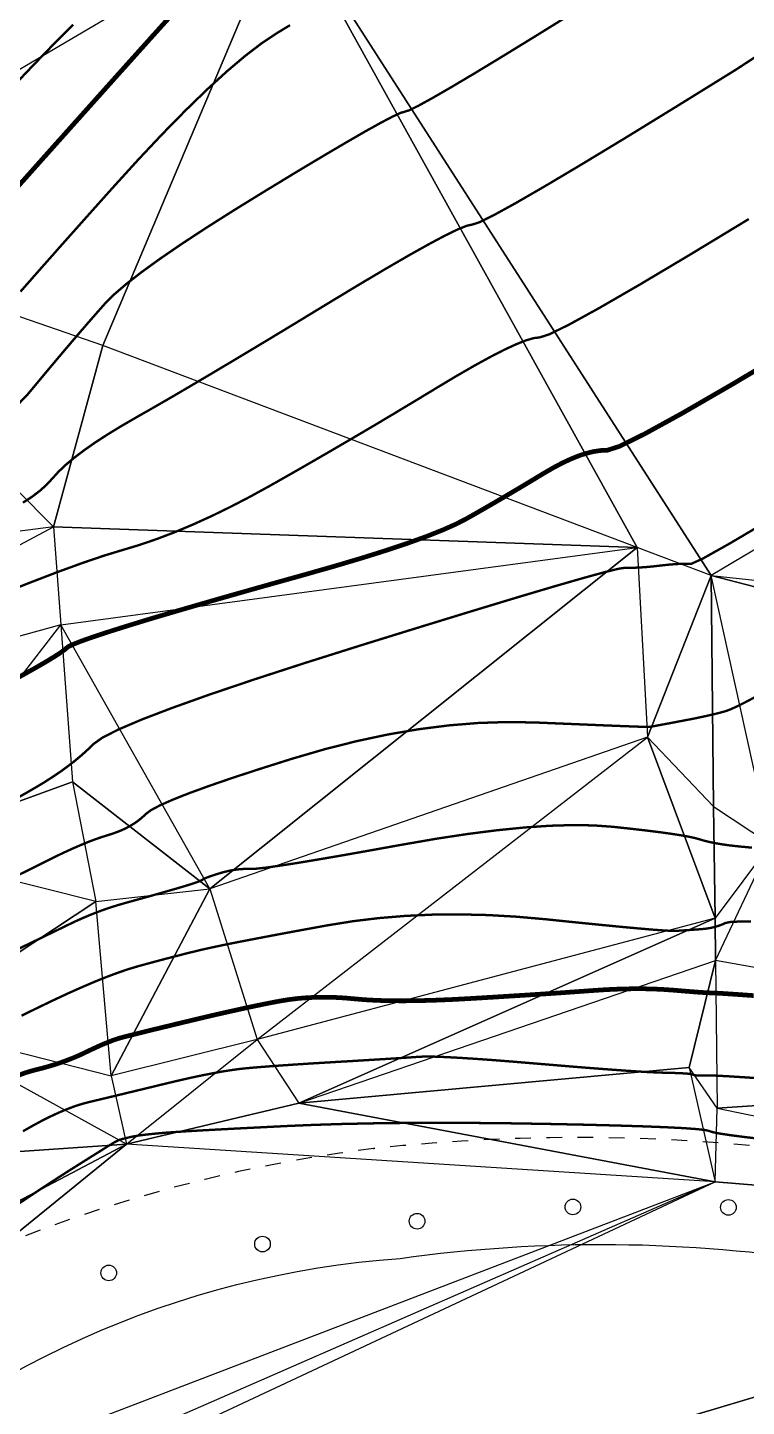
# Model space of a CAD drawing. Extents: x 1060 to 1934, y 610 to 1562.
# Drawn here: x 1205.12 to 1228.09, y 683.47 to 727.51 of the extents above; entities that cross this region are included whole.
import ezdxf

# ---------------------------------------------------------------- set-up
doc = ezdxf.new("R2010")
doc.units = 0
doc.header["$LTSCALE"] = 0.5
doc.header["$PDSIZE"] = 0.2
doc.linetypes.add('X6', pattern=[2, 1, -1])
doc.layers.get('0').update_dxf_attribs({"linetype": 'CONTINUOUS'})
for name, color, linetype in [('DGX', 2, 'CONTINUOUS'), ('DLSS', 4, 'CONTINUOUS'), ('SJW', 1, 'CONTINUOUS'), ('SXSS', 5, 'CONTINUOUS'), ('ZBTZ', 3, 'CONTINUOUS'), ('ZDH', 1, 'CONTINUOUS')]:
    doc.layers.add(name, color=color, linetype=linetype)

# ---------------------------------------------------------------- blocks, each defined once
blk = doc.blocks.new('gc170')
at = {"linetype": 'Continuous'}
blk.add_circle((0, 0), 0.5, dxfattribs=at)

msp = doc.modelspace()

# ---------------------------------------------------------------- linework, layer by layer
at = {"layer": 'DGX', "color": 3, "linetype": 'Continuous', "const_width": 0.15, "flags": 128}
for points, elevation in [([(1209.984, 728.206), (1209.098, 727.224), (1208.073, 726.083), (1206.909, 724.784), (1205.739, 723.476), (1204.697, 722.309)], 15), ([(1229.675, 717.327), (1227.657, 716.127), (1226.045, 715.195), (1224.837, 714.532), (1224.035, 714.136), (1223.639, 714.009), (1223.437, 714.003), (1223.221, 713.972), (1222.99, 713.917), (1222.743, 713.837), (1222.482, 713.732), (1222.206, 713.603), (1221.915, 713.449), (1221.608, 713.27), (1221.295, 713.081), (1220.984, 712.893), (1220.673, 712.709), (1220.364, 712.527), (1220.057, 712.347), (1219.751, 712.17), (1219.446, 711.995), (1219.142, 711.823), (1218.797, 711.646), (1218.369, 711.457), (1217.856, 711.254), (1217.259, 711.04), (1216.578, 710.812), (1215.813, 710.572), (1214.965, 710.32), (1214.032, 710.054), (1213.09, 709.791), (1212.213, 709.544), (1211.401, 709.313), (1210.655, 709.099), (1209.974, 708.901), (1209.358, 708.72), (1208.808, 708.555), (1208.323, 708.406), (1207.896, 708.272), (1207.522, 708.152), (1207.2, 708.044), (1206.931, 707.95), (1206.714, 707.869), (1206.549, 707.802), (1206.437, 707.747), (1206.377, 707.706), (1206.335, 707.668), (1206.276, 707.621), (1206.2, 707.567), (1206.108, 707.504), (1205.998, 707.434), (1205.872, 707.356), (1205.729, 707.269), (1205.569, 707.175), (1205.354, 707.052), (1205.047, 706.88), (1204.647, 706.659)], 12.5), ([(1228.324, 696.593), (1227.763, 696.633), (1227.352, 696.66), (1227.092, 696.676), (1226.983, 696.681), (1226.934, 696.681), (1226.855, 696.684), (1226.744, 696.69), (1226.603, 696.699), (1226.432, 696.712), (1226.229, 696.728), (1225.996, 696.747), (1225.732, 696.769), (1225.447, 696.789), (1225.15, 696.803), (1224.842, 696.811), (1224.521, 696.812), (1224.188, 696.807), (1223.844, 696.795), (1223.487, 696.776), (1223.119, 696.751), (1222.73, 696.723), (1222.314, 696.693), (1221.87, 696.663), (1221.398, 696.632), (1220.899, 696.6), (1220.371, 696.567), (1219.815, 696.533), (1219.232, 696.498), (1218.652, 696.467), (1218.107, 696.445), (1217.597, 696.431), (1217.122, 696.426), (1216.681, 696.429), (1216.276, 696.441), (1215.905, 696.461), (1215.569, 696.49), (1215.254, 696.518), (1214.945, 696.535), (1214.641, 696.543), (1214.343, 696.54), (1214.052, 696.526), (1213.766, 696.503), (1213.486, 696.469), (1213.212, 696.425), (1212.929, 696.372), (1212.623, 696.311), (1212.295, 696.243), (1211.943, 696.167), (1211.569, 696.084), (1211.171, 695.994), (1210.75, 695.896), (1210.307, 695.79), (1209.874, 695.686), (1209.486, 695.592), (1209.142, 695.509), (1208.843, 695.435), (1208.588, 695.372), (1208.377, 695.319), (1208.211, 695.277), (1208.09, 695.244), (1207.986, 695.213), (1207.871, 695.175), (1207.747, 695.128), (1207.612, 695.074), (1207.467, 695.013), (1207.312, 694.943), (1207.147, 694.866), (1206.971, 694.782), (1206.788, 694.695), (1206.598, 694.613), (1206.401, 694.535), (1206.198, 694.461), (1205.989, 694.392), (1205.773, 694.327), (1205.551, 694.266), (1205.322, 694.209), (1205.069, 694.136), (1204.771, 694.028)], 10)]:
    msp.add_lwpolyline(points, dxfattribs=dict(at, elevation=elevation))
at = {"layer": 'DGX', "linetype": 'Continuous', "const_width": 0.075, "flags": 128}
for points, elevation in [([(1222.552, 727.982), (1221.354, 727.239), (1220.306, 726.596), (1219.408, 726.052), (1218.66, 725.608), (1218.063, 725.263), (1217.615, 725.017), (1217.318, 724.87), (1217.171, 724.823), (1217.039, 724.786), (1216.785, 724.668), (1216.409, 724.471), (1215.912, 724.195), (1215.294, 723.838), (1214.554, 723.402), (1213.693, 722.887), (1212.711, 722.291), (1211.718, 721.679), (1210.826, 721.114), (1210.035, 720.595), (1209.346, 720.123), (1208.757, 719.697), (1208.27, 719.319), (1207.883, 718.987), (1207.598, 718.701), (1207.354, 718.426), (1207.091, 718.126), (1206.81, 717.801), (1206.51, 717.451), (1206.191, 717.076), (1205.854, 716.675), (1205.498, 716.249), (1205.123, 715.798), (1204.674, 715.331)], 14), ([(1206.574, 727.606), (1205.924, 726.951), (1205.263, 726.27), (1204.589, 725.563)], 15.5), ([(1213.507, 727.588), (1213.081, 727.33), (1212.602, 727.011), (1212.071, 726.605), (1211.488, 726.112), (1210.854, 725.532), (1210.167, 724.866), (1209.427, 724.112), (1208.636, 723.272), (1207.793, 722.345), (1206.959, 721.412), (1206.197, 720.557), (1205.507, 719.778), (1204.888, 719.075)], 14.5), ([(1229.553, 727.338), (1227.755, 726.165), (1225.878, 725.003), (1224.237, 723.995), (1222.83, 723.144), (1221.659, 722.448), (1220.723, 721.907), (1220.023, 721.522), (1219.557, 721.292), (1219.327, 721.218), (1219.157, 721.182), (1218.871, 721.067), (1218.471, 720.873), (1217.955, 720.599), (1217.323, 720.246), (1216.577, 719.814), (1215.715, 719.303), (1214.738, 718.713), (1213.736, 718.104), (1212.802, 717.539), (1211.934, 717.018), (1211.133, 716.54), (1210.398, 716.105), (1209.731, 715.714), (1209.13, 715.367), (1208.596, 715.063), (1208.116, 714.785), (1207.677, 714.517), (1207.279, 714.259), (1206.923, 714.01), (1206.608, 713.771), (1206.335, 713.542), (1206.103, 713.322), (1205.912, 713.111), (1205.725, 712.909), (1205.506, 712.712), (1205.254, 712.521), (1204.969, 712.337)], 13.5), ([(1228.168, 721.395), (1226.253, 720.235), (1224.658, 719.287), (1223.384, 718.551), (1222.43, 718.027), (1221.796, 717.714), (1221.483, 717.614), (1221.297, 717.593), (1221.046, 717.52), (1220.73, 717.395), (1220.349, 717.218), (1219.903, 716.989), (1219.391, 716.709), (1218.815, 716.376), (1218.173, 715.991), (1217.5, 715.584), (1216.83, 715.181), (1216.164, 714.784), (1215.499, 714.393), (1214.838, 714.007), (1214.18, 713.626), (1213.525, 713.251), (1212.872, 712.881), (1212.229, 712.528), (1211.601, 712.202), (1210.989, 711.904), (1210.391, 711.633), (1209.81, 711.39), (1209.243, 711.174), (1208.692, 710.986), (1208.156, 710.825), (1207.57, 710.648), (1206.869, 710.41), (1206.051, 710.112), (1205.117, 709.753), (1204.067, 709.334)], 13), ([(1228.916, 711.833), (1227.548, 711.027), (1226.688, 710.545), (1226.334, 710.386), (1226.231, 710.388), (1226.119, 710.387), (1226, 710.383), (1225.872, 710.377), (1225.737, 710.367), (1225.594, 710.355), (1225.443, 710.339), (1225.284, 710.321), (1225.125, 710.303), (1224.974, 710.288), (1224.83, 710.276), (1224.693, 710.267), (1224.565, 710.261), (1224.443, 710.258), (1224.33, 710.257), (1224.223, 710.26), (1224.003, 710.226), (1223.548, 710.114), (1222.857, 709.924), (1221.93, 709.657), (1220.768, 709.312), (1219.371, 708.889), (1217.738, 708.389), (1215.869, 707.811), (1213.996, 707.221), (1212.35, 706.687), (1210.93, 706.207), (1209.736, 705.781), (1208.768, 705.411), (1208.027, 705.095), (1207.512, 704.834), (1207.223, 704.627), (1207.04, 704.449), (1206.844, 704.272), (1206.634, 704.096), (1206.411, 703.923), (1206.174, 703.75), (1205.922, 703.58), (1205.658, 703.411), (1205.379, 703.243), (1205.089, 703.075), (1204.788, 702.905)], 12), ([(1228.369, 706.127), (1228.05, 705.959), (1227.791, 705.83), (1227.591, 705.739), (1227.452, 705.686), (1227.333, 705.652), (1227.198, 705.616), (1227.046, 705.579), (1226.878, 705.54), (1226.692, 705.499), (1226.49, 705.457), (1226.271, 705.413), (1226.035, 705.368), (1225.805, 705.324), (1225.603, 705.286), (1225.43, 705.254), (1225.284, 705.227), (1225.167, 705.205), (1225.078, 705.189), (1225.017, 705.179), (1224.984, 705.174), (1224.911, 705.174), (1224.729, 705.179), (1224.438, 705.19), (1224.038, 705.205), (1223.529, 705.225), (1222.911, 705.251), (1222.185, 705.281), (1221.349, 705.316), (1220.448, 705.331), (1219.527, 705.301), (1218.585, 705.224), (1217.622, 705.102), (1216.638, 704.934), (1215.634, 704.72), (1214.609, 704.461), (1213.563, 704.156), (1212.566, 703.841), (1211.687, 703.554), (1210.926, 703.293), (1210.284, 703.059), (1209.76, 702.852), (1209.354, 702.672), (1209.066, 702.519), (1208.896, 702.393), (1208.781, 702.284), (1208.656, 702.182), (1208.52, 702.087), (1208.374, 702), (1208.219, 701.919), (1208.053, 701.846), (1207.877, 701.78), (1207.692, 701.721), (1207.494, 701.659), (1207.283, 701.586), (1207.058, 701.501), (1206.82, 701.403), (1206.568, 701.294), (1206.302, 701.173), (1206.022, 701.04), (1205.729, 700.894), (1205.421, 700.739), (1205.094, 700.577), (1204.749, 700.407)], 11.5), ([(1228.271, 701.319), (1228.098, 701.335), (1227.901, 701.353), (1227.696, 701.375), (1227.502, 701.398), (1227.319, 701.425), (1227.148, 701.453), (1226.987, 701.484), (1226.838, 701.517), (1226.7, 701.553), (1226.573, 701.592), (1226.423, 701.632), (1226.218, 701.675), (1225.957, 701.721), (1225.639, 701.769), (1225.266, 701.82), (1224.837, 701.873), (1224.351, 701.928), (1223.81, 701.986), (1223.207, 702.029), (1222.538, 702.04), (1221.802, 702.018), (1221, 701.963), (1220.131, 701.876), (1219.195, 701.757), (1218.192, 701.605), (1217.123, 701.42), (1216.082, 701.233), (1215.164, 701.07), (1214.369, 700.934), (1213.697, 700.823), (1213.148, 700.738), (1212.722, 700.679), (1212.419, 700.646), (1212.238, 700.638), (1212.119, 700.64), (1211.998, 700.637), (1211.877, 700.628), (1211.755, 700.614), (1211.632, 700.594), (1211.508, 700.569), (1211.383, 700.538), (1211.257, 700.501), (1211.137, 700.463), (1211.032, 700.429), (1210.941, 700.398), (1210.864, 700.37), (1210.801, 700.345), (1210.753, 700.323), (1210.718, 700.305), (1210.698, 700.29), (1210.674, 700.274), (1210.628, 700.253), (1210.561, 700.227), (1210.473, 700.196), (1210.362, 700.159), (1210.23, 700.118), (1210.077, 700.072), (1209.902, 700.02), (1209.713, 699.966), (1209.519, 699.91), (1209.32, 699.853), (1209.115, 699.795), (1208.905, 699.736), (1208.689, 699.676), (1208.467, 699.615), (1208.241, 699.552), (1208.011, 699.486), (1207.781, 699.414), (1207.551, 699.335), (1207.32, 699.25), (1207.089, 699.158), (1206.858, 699.06), (1206.627, 698.956), (1206.395, 698.845), (1206.144, 698.723), (1205.857, 698.584), (1205.533, 698.427), (1205.173, 698.253), (1204.775, 698.062)], 11), ([(1228.234, 698.956), (1227.836, 698.958), (1227.565, 698.943), (1227.42, 698.911), (1227.336, 698.873), (1227.249, 698.838), (1227.159, 698.808), (1227.065, 698.782), (1226.968, 698.759), (1226.867, 698.741), (1226.762, 698.727), (1226.655, 698.716), (1226.546, 698.708), (1226.439, 698.701), (1226.334, 698.693), (1226.23, 698.686), (1226.129, 698.679), (1226.029, 698.673), (1225.931, 698.667), (1225.834, 698.661), (1225.686, 698.662), (1225.432, 698.676), (1225.072, 698.702), (1224.606, 698.742), (1224.034, 698.795), (1223.357, 698.861), (1222.573, 698.939), (1221.684, 699.031), (1220.75, 699.113), (1219.834, 699.166), (1218.935, 699.187), (1218.054, 699.179), (1217.19, 699.139), (1216.344, 699.069), (1215.515, 698.969), (1214.703, 698.838), (1213.937, 698.698), (1213.246, 698.57), (1212.628, 698.453), (1212.084, 698.349), (1211.614, 698.257), (1211.218, 698.176), (1210.896, 698.107), (1210.648, 698.051), (1210.432, 697.998), (1210.207, 697.943), (1209.973, 697.883), (1209.728, 697.82), (1209.475, 697.754), (1209.211, 697.684), (1208.938, 697.61), (1208.656, 697.533), (1208.354, 697.443), (1208.023, 697.331), (1207.663, 697.197), (1207.273, 697.041), (1206.853, 696.862), (1206.405, 696.662), (1205.927, 696.439), (1205.419, 696.194), (1204.924, 695.952)], 10.5), ([(1228.564, 693.949), (1227.999, 693.986), (1227.54, 694.015), (1227.187, 694.034), (1226.941, 694.043), (1226.801, 694.043), (1226.718, 694.04), (1226.644, 694.038), (1226.579, 694.039), (1226.522, 694.041), (1226.473, 694.046), (1226.434, 694.052), (1226.402, 694.06), (1226.38, 694.07), (1226.349, 694.081), (1226.294, 694.091), (1226.215, 694.1), (1226.112, 694.108), (1225.984, 694.115), (1225.832, 694.121), (1225.656, 694.127), (1225.456, 694.131), (1225.207, 694.139), (1224.885, 694.155), (1224.491, 694.179), (1224.025, 694.211), (1223.486, 694.251), (1222.875, 694.298), (1222.191, 694.354), (1221.435, 694.417), (1220.682, 694.48), (1220.009, 694.533), (1219.415, 694.575), (1218.902, 694.608), (1218.468, 694.631), (1218.114, 694.644), (1217.84, 694.647), (1217.645, 694.641), (1217.469, 694.628), (1217.249, 694.613), (1216.985, 694.596), (1216.678, 694.576), (1216.327, 694.555), (1215.933, 694.531), (1215.495, 694.504), (1215.014, 694.476), (1214.528, 694.447), (1214.077, 694.419), (1213.661, 694.392), (1213.279, 694.366), (1212.932, 694.341), (1212.62, 694.317), (1212.342, 694.294), (1212.099, 694.272), (1211.862, 694.246), (1211.602, 694.21), (1211.32, 694.165), (1211.015, 694.109), (1210.686, 694.044), (1210.336, 693.97), (1209.962, 693.885), (1209.565, 693.791), (1209.17, 693.695), (1208.798, 693.605), (1208.45, 693.521), (1208.126, 693.443), (1207.827, 693.371), (1207.551, 693.305), (1207.299, 693.245), (1207.072, 693.191), (1206.851, 693.132), (1206.617, 693.057), (1206.372, 692.965), (1206.116, 692.857), (1205.847, 692.732), (1205.567, 692.592), (1205.274, 692.434), (1204.97, 692.261)], 9.5), ([(1228.619, 692.009), (1228.05, 692.075), (1227.595, 692.134), (1227.254, 692.185), (1227.027, 692.229), (1226.915, 692.266), (1226.786, 692.299), (1226.509, 692.33), (1226.084, 692.361), (1225.51, 692.39), (1224.789, 692.418), (1223.92, 692.445), (1222.902, 692.471), (1221.737, 692.495), (1220.522, 692.515), (1219.357, 692.527), (1218.242, 692.531), (1217.177, 692.527), (1216.162, 692.514), (1215.196, 692.494), (1214.28, 692.465), (1213.414, 692.429), (1212.614, 692.389), (1211.898, 692.353), (1211.264, 692.32), (1210.714, 692.29), (1210.247, 692.263), (1209.862, 692.238), (1209.561, 692.217), (1209.343, 692.199), (1209.175, 692.183), (1209.022, 692.167), (1208.885, 692.152), (1208.764, 692.137), (1208.658, 692.123), (1208.569, 692.109), (1208.495, 692.096), (1208.437, 692.084), (1208.388, 692.072), (1208.343, 692.061), (1208.3, 692.051), (1208.26, 692.041), (1208.223, 692.032), (1208.19, 692.024), (1208.159, 692.017), (1208.131, 692.01), (1208.104, 692.003), (1208.075, 691.994), (1208.045, 691.983), (1208.013, 691.969), (1207.98, 691.954), (1207.946, 691.937), (1207.91, 691.917), (1207.873, 691.896), (1207.818, 691.863), (1207.728, 691.808), (1207.605, 691.732), (1207.448, 691.633), (1207.256, 691.514), (1207.031, 691.372), (1206.771, 691.209), (1206.478, 691.024), (1206.076, 690.767), (1205.493, 690.386), (1204.729, 689.881)], 9)]:
    msp.add_lwpolyline(points, dxfattribs=dict(at, elevation=elevation))
at = {"layer": 'DLSS', "linetype": 'X6'}
msp.add_lwpolyline([(1150.012, 656.889, 0.15906), (1168.262, 657.296, 0.041567), (1179.638, 665.238, 0.070283), (1185.176, 671.328, 0.003171), (1185.996, 672.549, -0.018312), (1186.144, 672.756, -0.003532), (1186.457, 673.156, -0.000505), (1188.672, 675.932, -0.006204), (1190.046, 677.609, -0.00216), (1194.074, 682.357, -0.116224), (1199.59, 686.393, -0.094383), (1216.18, 691.709, -0.062004), (1231.171, 691.466, -0.070611), (1244.018, 688.746, 0.22775), (1252.63, 688.062, 0.303665), (1255.617, 697.817, 0.026043), (1255.257, 708.521, -0.093778), (1257.103, 721.731, -0.116518), (1263.419, 731.047, -0.124473)], format="xyb", dxfattribs=at)
at = {"layer": 'SJW', "linetype": 'Continuous'}
for points in [[(1213.364, 731.189, 14.883), (1187.461, 731.209, 20.119), (1196.384, 721.202, 16.192)], [(1213.364, 731.189, 14.883), (1207.526, 717.353, 13.815), (1196.384, 721.202, 16.192)], [(1213.364, 731.189, 14.883), (1224.597, 710.903, 12.065), (1207.526, 717.353, 13.815)], [(1213.364, 731.189, 14.883), (1262.437, 731.054, 11.849), (1226.965, 710.012, 11.95)], [(1213.364, 731.189, 14.883), (1226.965, 710.012, 11.95), (1224.597, 710.903, 12.065)], [(1262.437, 731.054, 11.849), (1226.965, 710.012, 11.95), (1255.499, 706.955, 8.798)], [(1196.384, 721.202, 16.192), (1205.947, 711.567, 13.282), (1190.483, 709.565, 14.09)], [(1207.526, 717.353, 13.815), (1196.384, 721.202, 16.192), (1205.947, 711.567, 13.282)], [(1224.597, 710.903, 12.065), (1207.526, 717.353, 13.815), (1205.947, 711.567, 13.282)], [(1205.947, 711.567, 13.282), (1190.483, 709.565, 14.09), (1193.595, 704.973, 13.026)], [(1205.947, 711.567, 13.282), (1206.176, 708.439, 12.619), (1193.595, 704.973, 13.026)], [(1224.597, 710.903, 12.065), (1205.947, 711.567, 13.282), (1206.176, 708.439, 12.619)], [(1224.597, 710.903, 12.065), (1210.943, 700.004, 10.932), (1206.176, 708.439, 12.619)], [(1224.597, 710.903, 12.065), (1224.927, 704.85, 11.469), (1210.943, 700.004, 10.932)], [(1226.965, 710.012, 11.95), (1224.597, 710.903, 12.065), (1224.927, 704.85, 11.469)], [(1226.965, 710.012, 11.95), (1224.927, 704.85, 11.469), (1227.043, 702.629, 11.205)], [(1226.965, 710.012, 11.95), (1255.499, 706.955, 8.798), (1250.308, 703.949, 10.082)], [(1226.965, 710.012, 11.95), (1250.308, 703.949, 10.082), (1228.861, 701.431, 11.029)], [(1226.965, 710.012, 11.95), (1227.043, 702.629, 11.205), (1228.861, 701.431, 11.029)], [(1206.176, 708.439, 12.619), (1193.595, 704.973, 13.026), (1200.636, 701.266, 12.104)], [(1206.176, 708.439, 12.619), (1206.558, 703.42, 11.933), (1200.636, 701.266, 12.104)], [(1210.943, 700.004, 10.932), (1206.176, 708.439, 12.619), (1206.558, 703.42, 11.933)], [(1224.927, 704.85, 11.469), (1210.943, 700.004, 10.932), (1212.451, 695.194, 9.745)], [(1224.927, 704.85, 11.469), (1227.089, 699.072, 10.595), (1212.451, 695.194, 9.745)], [(1224.927, 704.85, 11.469), (1227.043, 702.629, 11.205), (1227.089, 699.072, 10.595)], [(1206.558, 703.42, 11.933), (1207.296, 699.596, 11.071), (1200.636, 701.266, 12.104)], [(1210.943, 700.004, 10.932), (1206.558, 703.42, 11.933), (1207.296, 699.596, 11.071)], [(1227.043, 702.629, 11.205), (1228.861, 701.431, 11.029), (1227.089, 699.072, 10.595)], [(1207.296, 699.596, 11.071), (1200.636, 701.266, 12.104), (1201.346, 695.674, 10.84)], [(1228.861, 701.431, 11.029), (1227.089, 699.072, 10.595), (1227.106, 697.717, 10.196)], [(1228.861, 701.431, 11.029), (1246.352, 694.281, 9.816), (1227.106, 697.717, 10.196)], [(1210.943, 700.004, 10.932), (1207.791, 694.036, 9.736), (1207.296, 699.596, 11.071)], [(1210.943, 700.004, 10.932), (1212.451, 695.194, 9.745), (1207.791, 694.036, 9.736)], [(1207.791, 694.036, 9.736), (1207.296, 699.596, 11.071), (1201.346, 695.674, 10.84)], [(1227.089, 699.072, 10.595), (1212.451, 695.194, 9.745), (1213.792, 693.155, 9.148)], [(1227.089, 699.072, 10.595), (1213.792, 693.155, 9.148), (1227.106, 697.717, 10.196)], [(1213.792, 693.155, 9.148), (1227.106, 697.717, 10.196), (1226.264, 694.3, 9.554)], [(1227.106, 697.717, 10.196), (1227.161, 693, 9.298), (1226.264, 694.3, 9.554)], [(1246.352, 694.281, 9.816), (1227.106, 697.717, 10.196), (1227.161, 693, 9.298)], [(1208.279, 691.845, 8.93), (1201.346, 695.674, 10.84), (1197.714, 691.123, 10.254)], [(1207.791, 694.036, 9.736), (1208.279, 691.845, 8.93), (1201.346, 695.674, 10.84)], [(1212.451, 695.194, 9.745), (1207.791, 694.036, 9.736), (1208.279, 691.845, 8.93)], [(1212.451, 695.194, 9.745), (1213.792, 693.155, 9.148), (1208.279, 691.845, 8.93)], [(1213.792, 693.155, 9.148), (1226.264, 694.3, 9.554), (1227.092, 690.646, 8.489)], [(1227.161, 693, 9.298), (1226.264, 694.3, 9.554), (1227.092, 690.646, 8.489)], [(1246.352, 694.281, 9.816), (1227.161, 693, 9.298), (1246.15, 689.076, 8.566)], [(1213.792, 693.155, 9.148), (1227.092, 690.646, 8.489), (1208.279, 691.845, 8.93)], [(1227.161, 693, 9.298), (1246.15, 689.076, 8.566), (1227.092, 690.646, 8.489)], [(1208.279, 691.845, 8.93), (1192.537, 683.552, 9.292), (1188.672, 675.932, 8.491)], [(1227.092, 690.646, 8.489), (1208.279, 691.845, 8.93), (1188.672, 675.932, 8.491)], [(1208.279, 691.845, 8.93), (1197.714, 691.123, 10.254), (1192.537, 683.552, 9.292)], [(1246.15, 689.076, 8.566), (1184.404, 670.666, 8.95), (1227.092, 690.646, 8.489)], [(1184.404, 670.666, 8.95), (1227.092, 690.646, 8.489), (1186.144, 672.756, 8.495)], [(1227.092, 690.646, 8.489), (1186.144, 672.756, 8.495), (1188.672, 675.932, 8.491)], [(1246.15, 689.076, 8.566), (1176.279, 662.011, 9.038), (1184.404, 670.666, 8.95)]]:
    msp.add_polyline3d(points, close=True, dxfattribs=at)
at = {"layer": 'SXSS', "linetype": 'Continuous', "flags": 128}
msp.add_lwpolyline([(1126.609, 669.505, 0.328663), (1169.641, 653.548, 0.154167), (1198.187, 679.718, -0.177876), (1217.026, 688.201, -0.14882), (1243.826, 683.958, 0.64384), (1260.364, 696.726, -0.166482), (1261.912, 721.698, -0.493377), (1275.294, 723.993, -0.064426), (1290.014, 692.872, 0.254975), (1304.206, 682.216, 0.096877), (1316.215, 682.317, -0.004628), (1318.204, 682.994, 0.208464), (1327.974, 692.324, 0.231285), (1327.916, 704.891, -0.080468), (1313.437, 731.349, -0.085786), (1308.258, 746.853, -0.036776), (1306.608, 766.922, -0.138111), (1309.425, 782.172, -0.365521), (1317.262, 787.815, -0.359309), (1320.8, 784.449), (1321.271, 777.557, 0.10943), (1332.328, 739.727, 0.250782), (1346.925, 731.033, 0.183831), (1359.819, 736.288, 0.090786)], format="xyb", dxfattribs=at)
at = {"layer": 'ZDH', "linetype": 'Continuous'}
for p in [(1207.526, 717.353, 13.815), (1207.526, 717.353, 13.815), (1205.947, 711.567, 13.282), (1205.947, 711.567, 13.282), (1224.597, 710.903, 12.065), (1224.597, 710.903, 12.065), (1226.965, 710.012, 11.95), (1226.965, 710.012, 11.95), (1206.176, 708.439, 12.619), (1206.176, 708.439, 12.619), (1224.927, 704.85, 11.469), (1224.927, 704.85, 11.469), (1206.558, 703.42, 11.933), (1206.558, 703.42, 11.933), (1227.043, 702.629, 11.205), (1227.043, 702.629, 11.205), (1210.943, 700.004, 10.932), (1210.943, 700.004, 10.932), (1207.296, 699.596, 11.071), (1207.296, 699.596, 11.071), (1227.089, 699.072, 10.595), (1227.089, 699.072, 10.595), (1227.106, 697.717, 10.196), (1227.106, 697.717, 10.196), (1212.451, 695.194, 9.745), (1212.451, 695.194, 9.745), (1207.791, 694.036, 9.736), (1207.791, 694.036, 9.736), (1226.264, 694.3, 9.554), (1226.264, 694.3, 9.554), (1213.792, 693.155, 9.148), (1213.792, 693.155, 9.148), (1227.161, 693, 9.298), (1227.161, 693, 9.298), (1208.279, 691.845, 8.93), (1208.279, 691.845, 8.93), (1216.18, 691.709, 8.428), (1216.18, 691.709, 8.428), (1227.092, 690.646, 8.489), (1227.092, 690.646, 8.489)]:
    msp.add_point(p, dxfattribs=at)

# ---------------------------------------------------------------- block references
at = {"layer": 'ZBTZ', "linetype": 'Continuous', "xscale": 0.5, "yscale": 0.5}
for p, rotation in [((1222.547, 689.843), 5.204371423490443), ((1227.516, 689.831), 352.2700010924015), ((1217.567, 689.389), 5.204371423490443), ((1212.626, 688.659), 10.62745518183274), ((1207.712, 687.736), 10.62745518183274)]:
    msp.add_blockref('gc170', p, dxfattribs=dict(at, rotation=rotation))

doc.saveas('drawing.dxf')
